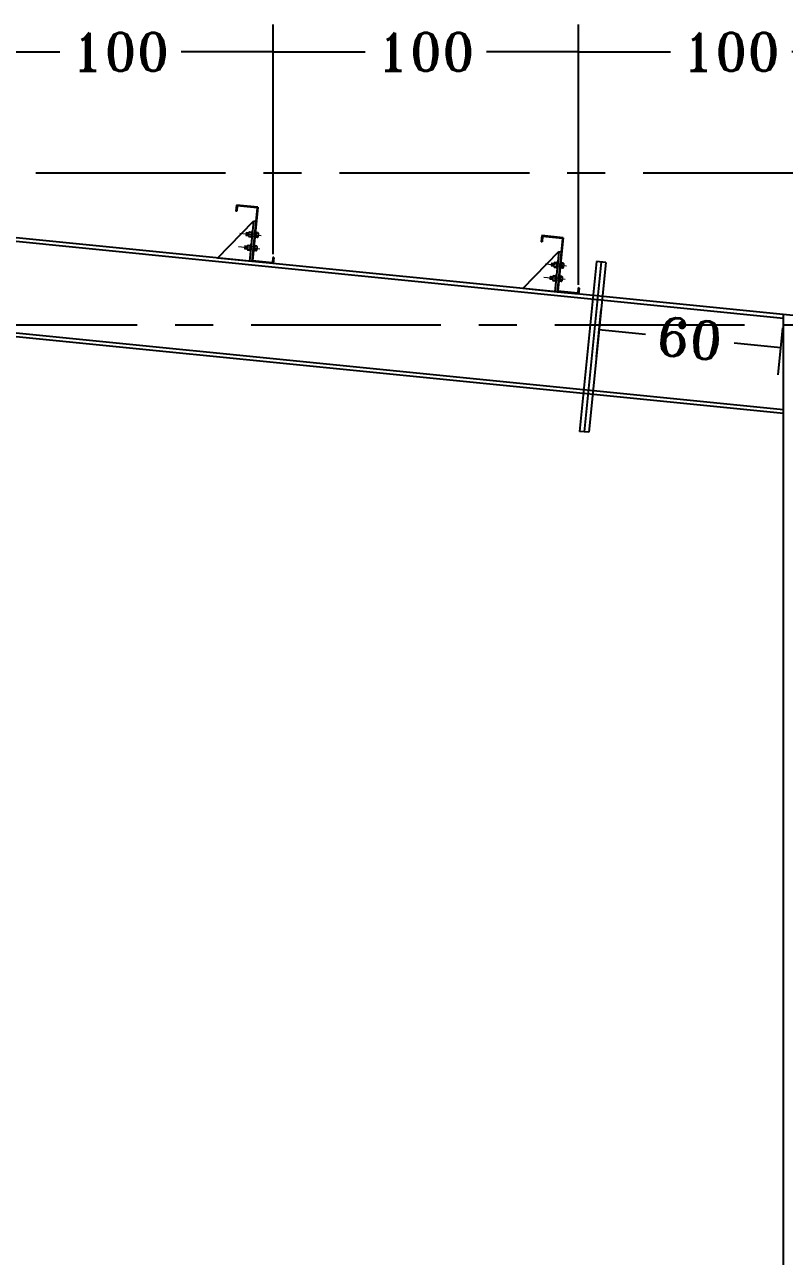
# Model space of a CAD drawing. Header units: inches. Extents: x 460503 to 460688, y 47570 to 48852.
# Drawn here: x 460558.01 to 460563.01, y 48033.45 to 48041.55 of the extents above; entities that cross this region are included whole.
import ezdxf

# ---------------------------------------------------------------- set-up
doc = ezdxf.new("R2010")
doc.units = ezdxf.units.IN
doc.header["$MEASUREMENT"] = 0
doc.linetypes.add('CENTER', pattern=[2, 1.25, -0.25, 0.25, -0.25])
doc.layers.add('2', color=2, linetype='Continuous', lineweight=9)
for name, color, linetype in [('3G', 3, 'Continuous'), ('AXE', 1, 'CENTER'), ('TIE', 2, 'Continuous')]:
    doc.layers.add(name, color=color, linetype=linetype)
doc.styles.add('ROMANT', font='romant')
doc.dimstyles.new('1-50', dxfattribs={"dimscale": 0, "dimtxt": 0.25, "dimasz": 0.18, "dimexe": 0.18, "dimexo": 0.0625, "dimgap": 0.09, "dimtad": 0, "dimdec": 0, "dimlfac": 50, "dimzin": 0, "dimdsep": 46, "dimtxsty": 'ROMANT', "dimblk": 'OBLIQUE', "dimcen": 0.09, "dimclrd": 1, "dimclre": 1, "dimclrt": 2, "dimadec": 0, "dimazin": 0, "dimtfac": 1, "dimtdec": 0, "dimtofl": 0, "dimtmove": 2, "dimatfit": 3, "dimldrblk": 'OBLIQUE', "dimfxl": 0.18, "dimtolj": 1, "dimtzin": 0, "dimarcsym": 0})

# ---------------------------------------------------------------- blocks, each defined once
blk = doc.blocks.new('TIE')
at = {"layer": 'TIE'}
for p, q in [((-3.48, 20), (4.44, 21.17)), ((-3.48, 20), (-0.54, 0.21)), ((-3.13, 19.74), (4.19, 20.83)), ((-3.13, 19.74), (-0.2, -0.04)), ((4.19, 20.83), (4.48, 18.85)), ((4.44, 21.17), (4.78, 18.9)), ((4.48, 18.85), (4.78, 18.9)), ((-1.61, 14.91), (-2.4, 14.8)), ((-1.61, 14.91), (-2.4, 14.8)), ((12.45, 1.85), (-1.61, 14.91)), ((-1.61, 14.91), (0.59, 0.09)), ((-8.45, 1.06), (-8.15, 1.1)), ((-8.45, 1.06), (-8.11, -1.22)), ((-8.15, 1.1), (-7.86, -0.87)), ((-7.86, -0.87), (-0.54, 0.21)), ((-0.2, -0.04), (12.45, 1.85)), ((-8.11, -1.22), (-0.2, -0.04))]:
    blk.add_line(p, q, dxfattribs=at)
blk = doc.blocks.new('*D843')
at = {"color": 1, "lineweight": -2, "transparency": 16777216}
for p, q in [((460561.6548, 48039.8421), (460561.6548, 48041.5545)), ((460563.6653, 48039.6422), (460563.6653, 48041.5545)), ((460561.6548, 48041.3745), (460562.2605, 48041.3745)), ((460563.6653, 48041.3745), (460563.0596, 48041.3745))]:
    blk.add_line(p, q, dxfattribs=at)
at = {"layer": 'Defpoints', "color": 0, "transparency": 16777216}
for p in [(460561.6548, 48041.3745), (460561.6548, 48039.7796, -0.0004), (460563.6653, 48039.5797, 0.005)]:
    blk.add_point(p, dxfattribs=at)
at = {"color": 2, "transparency": 16777216, "insert": (460562.6601, 48041.3745), "char_height": 0.25, "attachment_point": 5, "style": 'ROMANT'}
blk.add_mtext('\\A1;100', dxfattribs=at)
blk = doc.blocks.new('_OBLIQUE')
blk = doc.blocks.new('*D844')
at = {"color": 1, "lineweight": -2, "transparency": 16777216}
for p, q in [((460559.6444, 48040.0443), (460559.6444, 48041.5545)), ((460561.6548, 48039.8421), (460561.6548, 48041.5545)), ((460559.6444, 48041.3745), (460560.2501, 48041.3745)), ((460561.6548, 48041.3745), (460561.0491, 48041.3745))]:
    blk.add_line(p, q, dxfattribs=at)
at = {"layer": 'Defpoints', "color": 0, "transparency": 16777216}
for p in [(460559.6444, 48041.3745), (460559.6444, 48039.9818, -0.0058), (460561.6548, 48039.7796, -0.0004)]:
    blk.add_point(p, dxfattribs=at)
at = {"color": 2, "transparency": 16777216, "insert": (460560.6496, 48041.3745), "char_height": 0.25, "attachment_point": 5, "style": 'ROMANT'}
blk.add_mtext('\\A1;100', dxfattribs=at)
blk = doc.blocks.new('*D845')
at = {"color": 1, "lineweight": -2, "transparency": 16777216}
for p, q in [((460557.634, 48040.2454), (460557.634, 48041.5545)), ((460559.6444, 48040.0443), (460559.6444, 48041.5545)), ((460557.634, 48041.3745), (460558.2397, 48041.3745)), ((460559.6444, 48041.3745), (460559.0387, 48041.3745))]:
    blk.add_line(p, q, dxfattribs=at)
at = {"layer": 'Defpoints', "color": 0, "transparency": 16777216}
for p in [(460557.634, 48041.3745), (460557.634, 48040.1829, -0.0112), (460559.6444, 48039.9818, -0.0058)]:
    blk.add_point(p, dxfattribs=at)
at = {"color": 2, "transparency": 16777216, "insert": (460558.6392, 48041.3745), "char_height": 0.25, "attachment_point": 5, "style": 'ROMANT'}
blk.add_mtext('\\A1;100', dxfattribs=at)
blk = doc.blocks.new('*D842')
at = {"color": 1, "lineweight": -2, "transparency": 16777216}
for p, q in [((460561.8027, 48039.6791), (460561.7717, 48039.3691)), ((460561.7896, 48039.5482), (460562.0969, 48039.5175)), ((460562.9991, 48039.5594), (460562.9681, 48039.2495)), ((460562.986, 48039.4286), (460562.6788, 48039.4593))]:
    blk.add_line(p, q, dxfattribs=at)
at = {"layer": 'Defpoints', "color": 0, "transparency": 16777216}
for p in [(460561.8089, 48039.7413, 0.005), (460561.7896, 48039.5482), (460563.0053, 48039.6216, 0.005)]:
    blk.add_point(p, dxfattribs=at)
at = {"color": 2, "transparency": 16777216, "insert": (460562.3878, 48039.4884), "char_height": 0.25, "attachment_point": 5, "rotation": 354.28941, "style": 'ROMANT'}
blk.add_mtext('\\A1;60', dxfattribs=at)

msp = doc.modelspace()

# ---------------------------------------------------------------- linework, layer by layer
at = {"layer": '2'}
for p, q in [((460559.48813647, 48040.19332844, -0.00582843), (460559.48419147, 48040.1895845, -0.00582843)), ((460559.48813647, 48040.19332844, -0.00582843), (460559.50136899, 48040.19198543, -0.00582843)), ((460559.50138689, 48040.19216186, -0.00582843), (460559.49780552, 48040.15687516, -0.00582843)), ((460559.50136899, 48040.19198543, -0.00582843), (460559.49782343, 48040.15705159, -0.00582843)), ((460559.5033303, 48040.19374713, -0.00582843), (460559.50685897, 48040.19338899, -0.00582843)), ((460559.4257115, 48040.18202025, -0.00582843), (460559.56445185, 48040.167939, -0.00582843)), ((460559.46732223, 48040.18849092, -0.00582843), (460559.46517306, 48040.16731543, -0.00582843)), ((460559.46517306, 48040.16731543, -0.00582843), (460559.48176043, 48040.16563191, -0.00582843)), ((460559.46557353, 48040.17126123, -0.00582843), (460559.47625682, 48040.18758412, -0.00582843)), ((460559.466546, 48040.18084283, -0.00582843), (460559.47128821, 48040.1880884, -0.00582843)), ((460559.46732223, 48040.18849092, -0.00582843), (460559.48390961, 48040.18680741, -0.00582843)), ((460559.46809554, 48040.16701881, -0.00582843), (460559.48122543, 48040.18707984, -0.00582843)), ((460559.47306415, 48040.16651453, -0.00582843), (460559.4834625, 48040.18240205, -0.00582843)), ((460559.47803276, 48040.16601025, -0.00582843), (460559.48249002, 48040.17282045, -0.00582843)), ((460559.48419147, 48040.1895845, -0.00582843), (460559.48147858, 48040.16285482, -0.00582843)), ((460559.48147858, 48040.16285482, -0.00582843), (460559.48459091, 48040.15839461, -0.00582843)), ((460559.48252019, 48040.16518626, -0.00582843), (460559.48170398, 48040.16464982, -0.00582843)), ((460559.48287531, 48040.16723329, -0.00582843), (460559.4820497, 48040.16805616, -0.00582843)), ((460559.48465165, 48040.18546118, -0.00582843), (460559.48375649, 48040.18487286, -0.00582843)), ((460559.48486091, 48040.18752302, -0.00582843), (460559.48410221, 48040.1882792, -0.00582843)), ((460559.48459091, 48040.15839461, -0.00582843), (460559.49782343, 48040.15705159, -0.00582843)), ((460559.48567309, 48040.16590779, -0.00582843), (460559.49858923, 48040.16459689, -0.00582843)), ((460559.48765869, 48040.18619753, -0.00582843), (460559.50064775, 48040.18487922, -0.00582843)), ((460559.49939079, 48040.15493175, -0.00582843), (460559.50291946, 48040.15457362, -0.00582843)), ((460559.50844423, 48040.19144559, -0.00582843), (460559.50486286, 48040.15615888, -0.00582843)), ((460559.50557896, 48040.16321449, -0.00582843), (460559.52498782, 48040.16125609, -0.00582843)), ((460559.50772814, 48040.18438998, -0.00582843), (460559.52713699, 48040.18243159, -0.00582843)), ((460559.52785309, 48040.18948719, -0.00582843), (460559.52427172, 48040.15420049, -0.00582843)), ((460559.52585698, 48040.15225709, -0.00582843), (460559.52938566, 48040.15189895, -0.00582843)), ((460559.5297965, 48040.19107246, -0.00582843), (460559.53332517, 48040.19071432, -0.00582843)), ((460559.53489253, 48040.18859448, -0.00582843), (460559.53134697, 48040.15366065, -0.00582843)), ((460559.53997408, 48040.15278505, -0.00582843), (460559.53134697, 48040.15366065, -0.00582843)), ((460559.54164438, 48040.16171609, -0.00582843), (460559.5322612, 48040.16266842, -0.00582843)), ((460559.54343441, 48040.17862698, -0.00582843), (460559.53397829, 48040.17958671, -0.00582843)), ((460559.54351964, 48040.18771889, -0.00582843), (460559.53489253, 48040.18859448, -0.00582843)), ((460559.54458802, 48040.16037579, -0.00582843), (460559.5452798, 48040.1596863, -0.00582843)), ((460559.54465142, 48040.16245243, -0.00582843), (460559.54562553, 48040.16309264, -0.00582843)), ((460559.54765378, 48040.18265078, -0.00582843), (460559.54504218, 48040.15691919, -0.00582843)), ((460559.54623219, 48040.17730148, -0.00582843), (460559.54699088, 48040.1765453, -0.00582843)), ((460559.54644145, 48040.17936332, -0.00582843), (460559.54733661, 48040.17995164, -0.00582843)), ((460559.41707076, 48040.09425401, -0.00582843), (460559.55581111, 48040.08017275, -0.00582843)), ((460559.45841724, 48040.1007515, -0.00582843), (460559.45626807, 48040.079576, -0.00582843)), ((460559.45626807, 48040.079576, -0.00582843), (460559.47285545, 48040.07789249, -0.00582843)), ((460559.45666854, 48040.08352181, -0.00582843), (460559.46735183, 48040.0998447, -0.00582843)), ((460559.45764101, 48040.09310341, -0.00582843), (460559.46238322, 48040.10034898, -0.00582843)), ((460559.45841724, 48040.1007515, -0.00582843), (460559.47500462, 48040.09906799, -0.00582843)), ((460559.45919055, 48040.07927939, -0.00582843), (460559.47232044, 48040.09934041, -0.00582843)), ((460559.46415916, 48040.07877511, -0.00582843), (460559.47455751, 48040.09466263, -0.00582843)), ((460559.46912778, 48040.07827083, -0.00582843), (460559.47358504, 48040.08508103, -0.00582843)), ((460559.47528648, 48040.10184508, -0.00582843), (460559.47257359, 48040.0751154, -0.00582843)), ((460559.47257359, 48040.0751154, -0.00582843), (460559.47568592, 48040.07065518, -0.00582843)), ((460559.4736152, 48040.07744683, -0.00582843), (460559.47279899, 48040.07691039, -0.00582843)), ((460559.47397033, 48040.07949386, -0.00582843), (460559.47314472, 48040.08031673, -0.00582843)), ((460559.47574666, 48040.09772176, -0.00582843), (460559.4748515, 48040.09713344, -0.00582843)), ((460559.47595592, 48040.0997836, -0.00582843), (460559.47519722, 48040.10053978, -0.00582843)), ((460559.47923148, 48040.10558902, -0.00582843), (460559.47528648, 48040.10184508, -0.00582843)), ((460559.47568592, 48040.07065518, -0.00582843), (460559.48891844, 48040.06931217, -0.00582843)), ((460559.4767681, 48040.07816837, -0.00582843), (460559.48968424, 48040.07685747, -0.00582843)), ((460559.4787537, 48040.0984581, -0.00582843), (460559.49174276, 48040.0971398, -0.00582843)), ((460559.47923148, 48040.10558902, -0.00582843), (460559.492464, 48040.104246, -0.00582843)), ((460559.49248191, 48040.10442244, -0.00582843), (460559.48890053, 48040.06913574, -0.00582843)), ((460559.492464, 48040.104246, -0.00582843), (460559.48891844, 48040.06931217, -0.00582843)), ((460559.4904858, 48040.06719233, -0.00582843), (460559.49401447, 48040.06683419, -0.00582843)), ((460559.49442531, 48040.1060077, -0.00582843), (460559.49795398, 48040.10564957, -0.00582843)), ((460559.49953925, 48040.10370616, -0.00582843), (460559.49595787, 48040.06841946, -0.00582843)), ((460559.49667397, 48040.07547506, -0.00582843), (460559.51608283, 48040.07351667, -0.00582843)), ((460559.49882315, 48040.09665056, -0.00582843), (460559.518232, 48040.09469217, -0.00582843)), ((460559.5189481, 48040.10174777, -0.00582843), (460559.51536673, 48040.06646107, -0.00582843)), ((460559.516952, 48040.06451766, -0.00582843), (460559.52048067, 48040.06415953, -0.00582843)), ((460559.52089151, 48040.10333304, -0.00582843), (460559.52442018, 48040.1029749, -0.00582843)), ((460559.52598754, 48040.10085506, -0.00582843), (460559.52244198, 48040.06592123, -0.00582843)), ((460559.53106909, 48040.06504563, -0.00582843), (460559.52244198, 48040.06592123, -0.00582843)), ((460559.53273939, 48040.07397667, -0.00582843), (460559.52335621, 48040.074929, -0.00582843)), ((460559.53452942, 48040.09088755, -0.00582843), (460559.52507331, 48040.09184729, -0.00582843)), ((460559.53461465, 48040.09997947, -0.00582843), (460559.52598754, 48040.10085506, -0.00582843)), ((460559.53568303, 48040.07263637, -0.00582843), (460559.53637482, 48040.07194688, -0.00582843)), ((460559.53574643, 48040.07471301, -0.00582843), (460559.53672054, 48040.07535322, -0.00582843)), ((460559.53874879, 48040.09491136, -0.00582843), (460559.5361372, 48040.06917977, -0.00582843)), ((460559.5373272, 48040.08956206, -0.00582843), (460559.5380859, 48040.08880588, -0.00582843)), ((460559.53753646, 48040.09162389, -0.00582843), (460559.53843162, 48040.09221222, -0.00582843)), ((460561.4361739, 48039.98097401, -0.00041422), (460561.57491425, 48039.96689276, -0.00041422)), ((460561.47778463, 48039.98744468, -0.00041422), (460561.47563545, 48039.96626919, -0.00041422)), ((460561.47563545, 48039.96626919, -0.00041422), (460561.49222283, 48039.96458567, -0.00041422)), ((460561.47603593, 48039.970215, -0.00041422), (460561.48671922, 48039.98653788, -0.00041422)), ((460561.4770084, 48039.97979659, -0.00041422), (460561.4817506, 48039.98704216, -0.00041422)), ((460561.47778463, 48039.98744468, -0.00041422), (460561.49437201, 48039.98576117, -0.00041422)), ((460561.47855793, 48039.96597257, -0.00041422), (460561.49168783, 48039.9860336, -0.00041422)), ((460561.48352655, 48039.96546829, -0.00041422), (460561.49392489, 48039.98135581, -0.00041422)), ((460561.48849516, 48039.96496401, -0.00041422), (460561.49295242, 48039.97177421, -0.00041422)), ((460561.49465386, 48039.98853826, -0.00041422), (460561.49194097, 48039.96180858, -0.00041422)), ((460561.49194097, 48039.96180858, -0.00041422), (460561.49505331, 48039.95734837, -0.00041422)), ((460561.49298259, 48039.96414002, -0.00041422), (460561.49216638, 48039.96360358, -0.00041422)), ((460561.49333771, 48039.96618705, -0.00041422), (460561.4925121, 48039.96700992, -0.00041422)), ((460561.49511404, 48039.98441494, -0.00041422), (460561.49421889, 48039.98382662, -0.00041422)), ((460561.49532331, 48039.98647678, -0.00041422), (460561.49456461, 48039.98723296, -0.00041422)), ((460561.49859887, 48039.9922822, -0.00041422), (460561.49465386, 48039.98853826, -0.00041422)), ((460561.49505331, 48039.95734837, -0.00041422), (460561.50828582, 48039.95600535, -0.00041422)), ((460561.49613549, 48039.96486155, -0.00041422), (460561.50905162, 48039.96355065, -0.00041422)), ((460561.49812108, 48039.98515129, -0.00041422), (460561.51111015, 48039.98383298, -0.00041422)), ((460561.49859887, 48039.9922822, -0.00041422), (460561.51183138, 48039.99093919, -0.00041422)), ((460561.51184929, 48039.99111562, -0.00041422), (460561.50826792, 48039.95582892, -0.00041422)), ((460561.51183138, 48039.99093919, -0.00041422), (460561.50828582, 48039.95600535, -0.00041422)), ((460561.50985318, 48039.95388551, -0.00041422), (460561.51338185, 48039.95352738, -0.00041422)), ((460561.51379269, 48039.99270089, -0.00041422), (460561.51732136, 48039.99234275, -0.00041422)), ((460561.51890663, 48039.99039935, -0.00041422), (460561.51532526, 48039.95511264, -0.00041422)), ((460561.51604135, 48039.96216825, -0.00041422), (460561.53545021, 48039.96020985, -0.00041422)), ((460561.51819053, 48039.98334374, -0.00041422), (460561.53759939, 48039.98138535, -0.00041422)), ((460561.53831549, 48039.98844095, -0.00041422), (460561.53473411, 48039.95315425, -0.00041422)), ((460561.53631938, 48039.95121085, -0.00041422), (460561.53984805, 48039.95085271, -0.00041422)), ((460561.54025889, 48039.99002622, -0.00041422), (460561.54378756, 48039.98966808, -0.00041422)), ((460561.54535492, 48039.98754825, -0.00041422), (460561.54180936, 48039.95261441, -0.00041422)), ((460561.55043647, 48039.95173881, -0.00041422), (460561.54180936, 48039.95261441, -0.00041422)), ((460561.55210678, 48039.96066985, -0.00041422), (460561.54272359, 48039.96162218, -0.00041422)), ((460561.55389681, 48039.97758074, -0.00041422), (460561.54444069, 48039.97854047, -0.00041422)), ((460561.55398203, 48039.98667265, -0.00041422), (460561.54535492, 48039.98754825, -0.00041422)), ((460561.55505041, 48039.95932955, -0.00041422), (460561.5557422, 48039.95864006, -0.00041422)), ((460561.55511382, 48039.96140619, -0.00041422), (460561.55608792, 48039.9620464, -0.00041422)), ((460561.55811617, 48039.98160454, -0.00041422), (460561.55550458, 48039.95587295, -0.00041422)), ((460561.55669458, 48039.97625524, -0.00041422), (460561.55745328, 48039.97549906, -0.00041422)), ((460561.55690384, 48039.97831708, -0.00041422), (460561.557799, 48039.9789054, -0.00041422)), ((460561.42753316, 48039.89320777, -0.00041422), (460561.56627351, 48039.87912651, -0.00041422)), ((460561.46887964, 48039.89970526, -0.00041422), (460561.46673046, 48039.87852976, -0.00041422)), ((460561.46673046, 48039.87852976, -0.00041422), (460561.48331784, 48039.87684625, -0.00041422)), ((460561.46713094, 48039.88247557, -0.00041422), (460561.47781423, 48039.89879846, -0.00041422)), ((460561.46810341, 48039.89205717, -0.00041422), (460561.47284561, 48039.89930274, -0.00041422)), ((460561.46887964, 48039.89970526, -0.00041422), (460561.48546702, 48039.89802175, -0.00041422)), ((460561.46965295, 48039.87823315, -0.00041422), (460561.48278284, 48039.89829417, -0.00041422)), ((460561.47462156, 48039.87772887, -0.00041422), (460561.4850199, 48039.89361639, -0.00041422)), ((460561.47959017, 48039.87722459, -0.00041422), (460561.48404743, 48039.88403479, -0.00041422)), ((460561.48574888, 48039.90079884, -0.00041422), (460561.48303598, 48039.87406916, -0.00041422)), ((460561.48303598, 48039.87406916, -0.00041422), (460561.48614832, 48039.86960894, -0.00041422)), ((460561.4840776, 48039.87640059, -0.00041422), (460561.48326139, 48039.87586415, -0.00041422)), ((460561.48443272, 48039.87844762, -0.00041422), (460561.48360711, 48039.87927049, -0.00041422)), ((460561.48620906, 48039.89667552, -0.00041422), (460561.4853139, 48039.8960872, -0.00041422)), ((460561.48641832, 48039.89873736, -0.00041422), (460561.48565962, 48039.89949354, -0.00041422)), ((460561.48969388, 48039.90454278, -0.00041422), (460561.48574888, 48039.90079884, -0.00041422)), ((460561.48614832, 48039.86960894, -0.00041422), (460561.49938083, 48039.86826593, -0.00041422)), ((460561.4872305, 48039.87712213, -0.00041422), (460561.50014663, 48039.87581123, -0.00041422)), ((460561.4892161, 48039.89741186, -0.00041422), (460561.50220516, 48039.89609356, -0.00041422)), ((460561.48969388, 48039.90454278, -0.00041422), (460561.50292639, 48039.90319976, -0.00041422)), ((460561.5029443, 48039.9033762, -0.00041422), (460561.49936293, 48039.8680895, -0.00041422)), ((460561.50292639, 48039.90319976, -0.00041422), (460561.49938083, 48039.86826593, -0.00041422)), ((460561.5048877, 48039.90496146, -0.00041422), (460561.50841637, 48039.90460333, -0.00041422)), ((460561.51000164, 48039.90265992, -0.00041422), (460561.50642027, 48039.86737322, -0.00041422)), ((460561.50713637, 48039.87442882, -0.00041422), (460561.52654522, 48039.87247043, -0.00041422)), ((460561.50928554, 48039.89560432, -0.00041422), (460561.5286944, 48039.89364593, -0.00041422)), ((460561.5294105, 48039.90070153, -0.00041422), (460561.52582913, 48039.86541483, -0.00041422)), ((460561.5313539, 48039.9022868, -0.00041422), (460561.53488257, 48039.90192866, -0.00041422)), ((460561.53644993, 48039.89980882, -0.00041422), (460561.53290437, 48039.86487499, -0.00041422)), ((460561.54320179, 48039.87293043, -0.00041422), (460561.5338186, 48039.87388276, -0.00041422)), ((460561.54499182, 48039.88984131, -0.00041422), (460561.5355357, 48039.89080105, -0.00041422)), ((460561.54507704, 48039.89893323, -0.00041422), (460561.53644993, 48039.89980882, -0.00041422)), ((460561.54614542, 48039.87159013, -0.00041422), (460561.54683721, 48039.87090064, -0.00041422)), ((460561.54620883, 48039.87366677, -0.00041422), (460561.54718293, 48039.87430698, -0.00041422)), ((460561.54921118, 48039.89386512, -0.00041422), (460561.54659959, 48039.86813353, -0.00041422)), ((460561.54778959, 48039.88851582, -0.00041422), (460561.54854829, 48039.88775964, -0.00041422)), ((460561.54799886, 48039.89057766, -0.00041422), (460561.54889401, 48039.89116598, -0.00041422)), ((460561.50094819, 48039.86614609, -0.00041422), (460561.50447686, 48039.86578795, -0.00041422)), ((460561.52741439, 48039.86347142, -0.00041422), (460561.53094306, 48039.86311329, -0.00041422)), ((460561.54153148, 48039.86399939, -0.00041422), (460561.53290437, 48039.86487499, -0.00041422))]:
    msp.add_line(p, q, dxfattribs=at)
for centre, radius, start, end in [((460559.50315123, 48040.19198279, -0.00582843), 0.0017734, 84.204690378, 174.20469038), ((460559.5066799, 48040.19162465, -0.00582843), 0.0017734, 354.20469038, 84.204690378), ((460559.48506025, 48040.16132147, -0.00582843), 0.00462476, 84.204690378, 123.314150411), ((460559.48614008, 48040.17050892, -0.00582843), 0.00462476, 225.095230351, 264.204690378), ((460559.4871917, 48040.1815964, -0.00582843), 0.00462476, 84.204690378, 123.314150411), ((460559.48812567, 48040.19079865, -0.00582843), 0.00462476, 225.095230351, 264.204690378), ((460559.49956986, 48040.15669609, -0.00582843), 0.0017734, 174.20469038, 264.204690378), ((460559.50309853, 48040.15633795, -0.00582843), 0.0017734, 264.204690378, 354.20469038), ((460559.52603605, 48040.15402142, -0.00582843), 0.0017734, 174.20469038, 264.204690378), ((460559.52961743, 48040.18930812, -0.00582843), 0.0017734, 84.204690378, 174.20469038), ((460559.52956472, 48040.15366328, -0.00582843), 0.0017734, 264.204690378, 354.20469038), ((460559.5331461, 48040.18894999, -0.00582843), 0.0017734, 354.20469038, 84.204690378), ((460559.54044106, 48040.15738618, -0.00582843), 0.00462476, 264.204690378, 354.20469038), ((460559.54211137, 48040.16631722, -0.00582843), 0.00462476, 264.204690378, 303.314150411), ((460559.54132326, 48040.15710016, -0.00582843), 0.00462476, 45.095230351, 84.204690378), ((460559.54390139, 48040.1832281, -0.00582843), 0.00462476, 264.204690378, 303.314150411), ((460559.54296742, 48040.17402585, -0.00582843), 0.00462476, 45.095230351, 84.204690378), ((460559.54305265, 48040.18311776, -0.00582843), 0.00462476, 354.20469038, 84.204690378), ((460559.47615526, 48040.07358205, -0.00582843), 0.00462476, 84.204690378, 123.314150411), ((460559.47723509, 48040.0827695, -0.00582843), 0.00462476, 225.095230351, 264.204690378), ((460559.47828671, 48040.09385698, -0.00582843), 0.00462476, 84.204690378, 123.314150411), ((460559.47922068, 48040.10305923, -0.00582843), 0.00462476, 225.095230351, 264.204690378), ((460559.49066487, 48040.06895667, -0.00582843), 0.0017734, 174.20469038, 264.204690378), ((460559.49424624, 48040.10424337, -0.00582843), 0.0017734, 84.204690378, 174.20469038), ((460559.49419354, 48040.06859853, -0.00582843), 0.0017734, 264.204690378, 354.20469038), ((460559.49777491, 48040.10388523, -0.00582843), 0.0017734, 354.20469038, 84.204690378), ((460559.51713106, 48040.066282, -0.00582843), 0.0017734, 174.20469038, 264.204690378), ((460559.52071244, 48040.1015687, -0.00582843), 0.0017734, 84.204690378, 174.20469038), ((460559.52065973, 48040.06592386, -0.00582843), 0.0017734, 264.204690378, 354.20469038), ((460559.52424111, 48040.10121056, -0.00582843), 0.0017734, 354.20469038, 84.204690378), ((460559.53153607, 48040.06964676, -0.00582843), 0.00462476, 264.204690378, 354.20469038), ((460559.53320638, 48040.07857779, -0.00582843), 0.00462476, 264.204690378, 303.314150411), ((460559.53241827, 48040.06936074, -0.00582843), 0.00462476, 45.095230351, 84.204690378), ((460559.53499641, 48040.09548868, -0.00582843), 0.00462476, 264.204690378, 303.314150411), ((460559.53406244, 48040.08628643, -0.00582843), 0.00462476, 45.095230351, 84.204690378), ((460559.53414766, 48040.09537834, -0.00582843), 0.00462476, 354.20469038, 84.204690378), ((460561.49552264, 48039.96027523, -0.00041422), 0.00462476, 84.204690378, 123.314150411), ((460561.49660247, 48039.96946268, -0.00041422), 0.00462476, 225.095230351, 264.204690378), ((460561.4976541, 48039.98055016, -0.00041422), 0.00462476, 84.204690378, 123.314150411), ((460561.49858807, 48039.98975241, -0.00041422), 0.00462476, 225.095230351, 264.204690378), ((460561.51003225, 48039.95564985, -0.00041422), 0.0017734, 174.20469038, 264.204690378), ((460561.51361362, 48039.99093655, -0.00041422), 0.0017734, 84.204690378, 174.20469038), ((460561.51356092, 48039.95529171, -0.00041422), 0.0017734, 264.204690378, 354.20469038), ((460561.5171423, 48039.99057841, -0.00041422), 0.0017734, 354.20469038, 84.204690378), ((460561.53649845, 48039.95297518, -0.00041422), 0.0017734, 174.20469038, 264.204690378), ((460561.54007982, 48039.98826188, -0.00041422), 0.0017734, 84.204690378, 174.20469038), ((460561.54002712, 48039.95261704, -0.00041422), 0.0017734, 264.204690378, 354.20469038), ((460561.54360849, 48039.98790375, -0.00041422), 0.0017734, 354.20469038, 84.204690378), ((460561.55090346, 48039.95633994, -0.00041422), 0.00462476, 264.204690378, 354.20469038), ((460561.55257376, 48039.96527098, -0.00041422), 0.00462476, 264.204690378, 303.314150411), ((460561.55178565, 48039.95605392, -0.00041422), 0.00462476, 45.095230351, 84.204690378), ((460561.55436379, 48039.98218186, -0.00041422), 0.00462476, 264.204690378, 303.314150411), ((460561.55342982, 48039.97297961, -0.00041422), 0.00462476, 45.095230351, 84.204690378), ((460561.55351505, 48039.98207152, -0.00041422), 0.00462476, 354.20469038, 84.204690378), ((460561.48661765, 48039.87253581, -0.00041422), 0.00462476, 84.204690378, 123.314150411), ((460561.48769748, 48039.88172326, -0.00041422), 0.00462476, 225.095230351, 264.204690378), ((460561.48874911, 48039.89281074, -0.00041422), 0.00462476, 84.204690378, 123.314150411), ((460561.48968308, 48039.90201299, -0.00041422), 0.00462476, 225.095230351, 264.204690378), ((460561.50112726, 48039.86791043, -0.00041422), 0.0017734, 174.20469038, 264.204690378), ((460561.50470864, 48039.90319713, -0.00041422), 0.0017734, 84.204690378, 174.20469038), ((460561.50823731, 48039.90283899, -0.00041422), 0.0017734, 354.20469038, 84.204690378), ((460561.53117483, 48039.90052246, -0.00041422), 0.0017734, 84.204690378, 174.20469038), ((460561.5347035, 48039.90016432, -0.00041422), 0.0017734, 354.20469038, 84.204690378), ((460561.54199847, 48039.86860052, -0.00041422), 0.00462476, 264.204690378, 354.20469038), ((460561.54366877, 48039.87753155, -0.00041422), 0.00462476, 264.204690378, 303.314150411), ((460561.54288066, 48039.8683145, -0.00041422), 0.00462476, 45.095230351, 84.204690378), ((460561.5454588, 48039.89444244, -0.00041422), 0.00462476, 264.204690378, 303.314150411), ((460561.54452483, 48039.88524019, -0.00041422), 0.00462476, 45.095230351, 84.204690378), ((460561.54461006, 48039.8943321, -0.00041422), 0.00462476, 354.20469038, 84.204690378), ((460561.50465593, 48039.86755229, -0.00041422), 0.0017734, 264.204690378, 354.20469038), ((460561.52759346, 48039.86523576, -0.00041422), 0.0017734, 174.20469038, 264.204690378), ((460561.53112213, 48039.86487762, -0.00041422), 0.0017734, 264.204690378, 354.20469038)]:
    msp.add_arc(centre, radius, start, end, dxfattribs=at)
at = {"layer": '3G'}
for p, q in [((460563.66534581, 48039.57974456, 0.00499999), (460553.66534582, 48040.57974456, 0.00499999)), ((460563.00534581, 48039.62162486, 0.00499999), (460553.66534582, 48040.55562486, 0.00499999)), ((460563.00534581, 48039.01863232, 0.00499999), (460553.66534582, 48039.95263232, 0.00499999)), ((460561.77408679, 48039.99599765, 0.00499999), (460561.66224462, 48038.87757585, 0.00499999)), ((460561.80393791, 48039.99301254, 0.00499999), (460561.69209573, 48038.87459074, 0.00499999)), ((460561.83378903, 48039.99002743, 0.00499999), (460561.72194685, 48038.87160563, 0.00499999)), ((460561.83378903, 48039.99002743, 0.00499999), (460561.77408679, 48039.99599765, 0.00499999)), ((460563.00534581, 48038.99451262, 0.00499999), (460553.66534582, 48039.92851262, 0.00499999)), ((460563.0053458, 48018.47974456, 0.00499999), (460563.0053458, 48039.64574456, 0.00499999)), ((460561.72194685, 48038.87160563, 0.00499999), (460561.66224462, 48038.87757585, 0.00499999))]:
    msp.add_line(p, q, dxfattribs=at)
at = {"layer": 'AXE'}
for p, q in [((460512.08129343, 48040.57974456), (460567.369901, 48040.57974456)), ((460549.49868156, 48039.57974456), (460568.02056952, 48039.57974456))]:
    msp.add_line(p, q, dxfattribs=at)

# ---------------------------------------------------------------- block references
at = {"layer": '2', "xscale": -0.01773399014778325, "yscale": 0.01773399014778325, "zscale": 0.01773399014778325, "rotation": 2.770412749588189}
for p in [(460559.49973436, 48039.9964145, -0.00582843), (460561.51019675, 48039.79536827, -0.00041422)]:
    msp.add_blockref('TIE', p, dxfattribs=at)

# ---------------------------------------------------------------- dimensions: what is measured, and where the dimension line sits
for base, p1, p2, picture, middle in [((460557.6339583, 48041.37453514), (460559.64442071, 48039.98183707, -0.00582843), (460557.6339583, 48040.18288331, -0.01124263), '*D845', (460558.63918951, 48041.37453514)), ((460559.64442071, 48041.37453514), (460561.65476632, 48039.77961603, -0.00041422), (460559.64442071, 48039.98183707, -0.00582843), '*D844', (460560.64959351, 48041.37453514)), ((460561.65476632, 48041.37453514), (460563.66534581, 48039.57974456, 0.00499999), (460561.65476632, 48039.77961603, -0.00041422), '*D843', (460562.66005606, 48041.37453514))]:
    dim = msp.add_linear_dim(base=base, p1=p1, p2=p2, text='100', dimstyle='1-50', override={"dimscale": 1})
    dim.commit()
    dim.dimension.update_dxf_attribs({"geometry": picture, "text_midpoint": middle})
dim = msp.add_aligned_dim(p1=(460563.00534581, 48039.62162486, 0.00499999), p2=(460561.8089131, 48039.74126813, 0.00499999), distance=0.19401483, dimstyle='1-50', override={"dimscale": 1})
dim.commit()
dim.dimension.update_dxf_attribs({"geometry": '*D842', "text_midpoint": (460562.38782426, 48039.48839453)})

doc.saveas('drawing.dxf')
